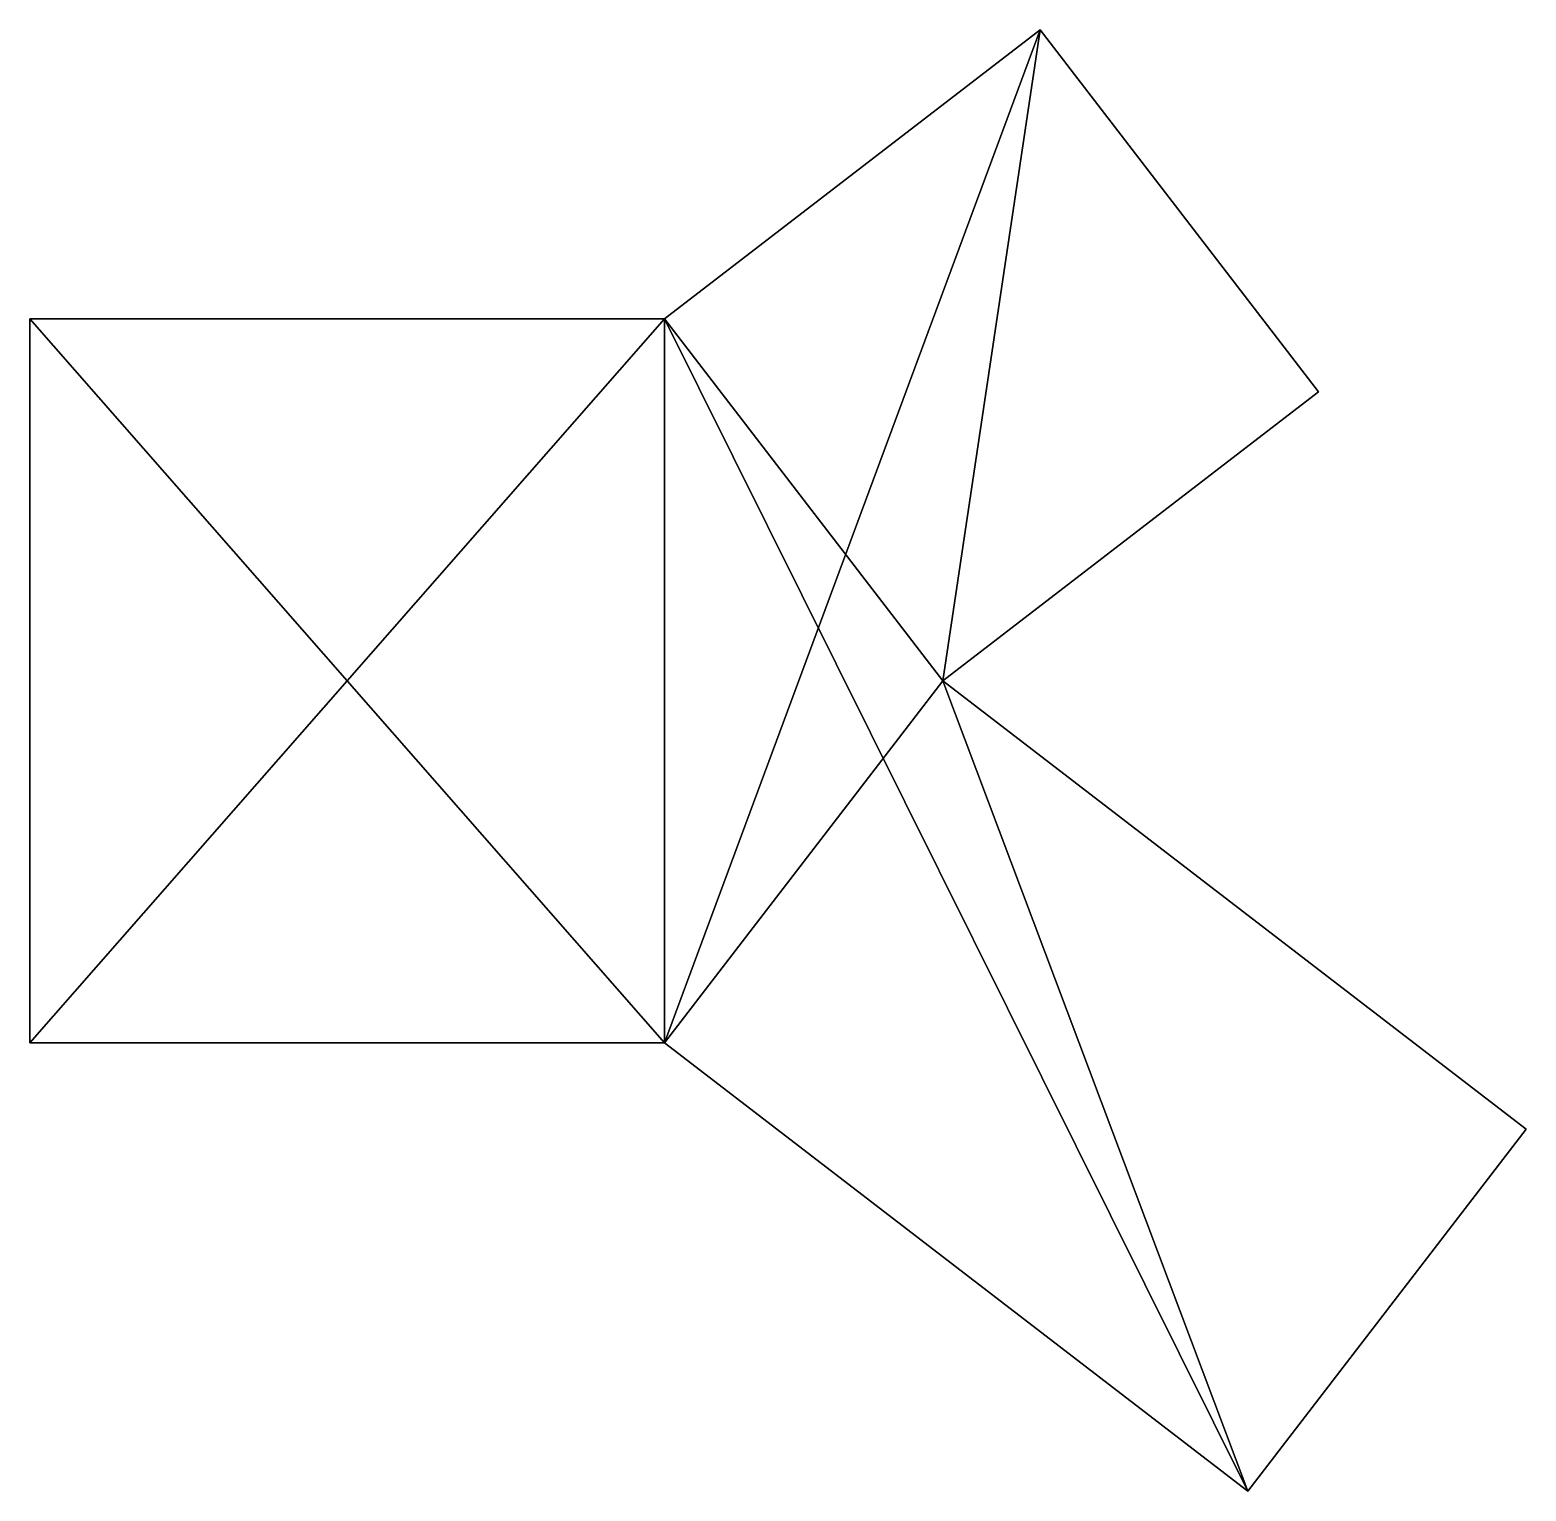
# Model space of a CAD drawing. Header units: metres. Extents: x 0 to 5.63, y -1.69 to 3.81.
import ezdxf

# ---------------------------------------------------------------- set-up
doc = ezdxf.new("R2010")
doc.units = ezdxf.units.M
doc.header["$LTSCALE"] = 0.0254
doc.layers.get('0').update_dxf_attribs({"color": 13, "true_color": 0xff5454})
for name, color, linetype, true_color in [('ceil', 134, 'Continuous', 0x009987), ('floor', 252, 'Continuous', 0x777799), ('wall', 36, 'Continuous', 0x664400)]:
    doc.layers.add(name, color=color, linetype=linetype, true_color=true_color)

msp = doc.modelspace()

# ---------------------------------------------------------------- linework, layer by layer
at = {"color": 0}
for p, q in [((2.3892, 2.7257), (3.8034, 3.8132)), ((2.3892, 2.7257, 1.3811), (3.8034, 3.8132, 1.3811)), ((2.3892, 2.7257, 1.3811), (3.8034, 3.8132, 1.3811)), ((2.3892, 2.7257), (3.8034, 3.8132)), ((4.8514, 2.4504), (3.8034, 3.8132)), ((4.8514, 2.4504, 1.3811), (3.8034, 3.8132, 1.3811)), ((4.8514, 2.4504, 1.3811), (3.8034, 3.8132, 1.3811)), ((4.8514, 2.4504), (3.8034, 3.8132)), ((3.8034, 3.8132), (3.8034, 3.8132, 1.3811)), ((3.8034, 3.8132), (3.8034, 3.8132, 1.3811)), ((0, 2.7257), (0, 0)), ((2.3892, 2.7257), (0, 2.7257)), ((2.3892, 2.7257, 1.3811), (0, 2.7257, 1.3811)), ((0, 2.7257, 1.3811), (0, 0, 1.3811)), ((0, 2.7257), (0, 0)), ((0, 2.7257, 1.3811), (0, 0, 1.3811)), ((0, 2.7257), (0, 2.7257, 1.3811)), ((2.3892, 2.7257), (0, 2.7257)), ((0, 2.7257), (0, 2.7257, 1.3811)), ((2.3892, 2.7257, 1.3811), (0, 2.7257, 1.3811)), ((2.3892, 2.7257), (2.3892, 2.7257, 1.3811)), ((2.3892, 2.7257), (2.3892, 2.7257, 1.3811)), ((3.4372, 1.3629), (4.8514, 2.4504)), ((3.4372, 1.3629, 1.3811), (4.8514, 2.4504, 1.3811)), ((3.4372, 1.3629), (4.8514, 2.4504)), ((3.4372, 1.3629, 1.3811), (4.8514, 2.4504, 1.3811)), ((4.8514, 2.4504, 1.3811), (4.8514, 2.4504)), ((4.8514, 2.4504, 1.3811), (4.8514, 2.4504)), ((3.4372, 1.3629), (5.6327, -0.3254)), ((3.4372, 1.3629, 1.3811), (5.6327, -0.3254, 1.3811)), ((3.4372, 1.3629, 1.3811), (3.4372, 1.3629)), ((3.4372, 1.3629, 1.3811), (3.4372, 1.3629)), ((3.4372, 1.3629, 1.3811), (5.6327, -0.3254, 1.3811)), ((3.4372, 1.3629), (5.6327, -0.3254)), ((0, 0), (2.3892, 0)), ((0, 0, 1.3811), (2.3892, 0, 1.3811)), ((0, 0), (2.3892, 0)), ((0, 0, 1.3811), (2.3892, 0, 1.3811)), ((0, 0), (0, 0, 1.3811)), ((0, 0), (0, 0, 1.3811)), ((2.3892, 0), (4.5847, -1.6883)), ((2.3892, 0, 1.3811), (4.5847, -1.6883, 1.3811)), ((2.3892, 0), (2.3892, 0, 1.3811)), ((2.3892, 0), (2.3892, 0, 1.3811)), ((2.3892, 0), (4.5847, -1.6883)), ((2.3892, 0, 1.3811), (4.5847, -1.6883, 1.3811)), ((4.5847, -1.6883), (5.6327, -0.3254)), ((4.5847, -1.6883, 1.3811), (5.6327, -0.3254, 1.3811)), ((4.5847, -1.6883), (5.6327, -0.3254)), ((4.5847, -1.6883, 1.3811), (5.6327, -0.3254, 1.3811)), ((5.6327, -0.3254, 1.3811), (5.6327, -0.3254)), ((5.6327, -0.3254, 1.3811), (5.6327, -0.3254)), ((4.5847, -1.6883), (4.5847, -1.6883, 1.3811)), ((4.5847, -1.6883), (4.5847, -1.6883, 1.3811))]:
    msp.add_line(p, q, dxfattribs=at)

# ---------------------------------------------------------------- meshes
at = {"layer": 'ceil', "color": 0}
mesh = msp.add_polyface(dxfattribs=at)
corners = [(2.3892, 0, 1.3811), (0, 2.7257, 1.3811), (0, 0, 1.3811), (2.3892, 2.7257, 1.3811), (4.5847, -1.6883, 1.3811), (3.4372, 1.3629, 1.3811), (5.6327, -0.3254, 1.3811), (3.8034, 3.8132, 1.3811), (4.8514, 2.4504, 1.3811)]
mesh.append_faces([[corners[k] for k in face] for face in [(0, 1, 2), (5, 4, 6), (7, 5, 8)]], dxfattribs={"vtx0": -1, "color": 0})
mesh.append_faces([[corners[k] for k in face] for face in [(1, 0, 3)]], dxfattribs={"vtx0": -1, "vtx1": -1, "color": 0})
mesh.append_faces([[corners[k] for k in face] for face in [(3, 4, 5)]], dxfattribs={"vtx0": -1, "vtx1": -1, "vtx2": -1, "color": 0})
mesh.append_faces([[corners[k] for k in face] for face in [(3, 0, 4), (5, 7, 3)]], dxfattribs={"vtx0": -1, "vtx2": -1, "color": 0})
at = {"layer": 'floor', "color": 0}
mesh = msp.add_polyface(dxfattribs=at)
corners = [(2.3892, 2.7257), (0, 0), (0, 2.7257), (2.3892, 0), (3.8034, 3.8132), (3.4372, 1.3629), (4.8514, 2.4504), (4.5847, -1.6883), (5.6327, -0.3254)]
mesh.append_faces([[corners[k] for k in face] for face in [(0, 1, 2), (5, 4, 6), (7, 5, 8)]], dxfattribs={"vtx0": -1, "color": 0})
mesh.append_faces([[corners[k] for k in face] for face in [(1, 0, 3)]], dxfattribs={"vtx0": -1, "vtx1": -1, "color": 0})
mesh.append_faces([[corners[k] for k in face] for face in [(3, 4, 5)]], dxfattribs={"vtx0": -1, "vtx1": -1, "vtx2": -1, "color": 0})
mesh.append_faces([[corners[k] for k in face] for face in [(3, 0, 4), (5, 7, 3)]], dxfattribs={"vtx0": -1, "vtx2": -1, "color": 0})
at = {"layer": 'wall', "color": 0}
mesh = msp.add_polyface(dxfattribs=at)
corners = [(2.3892, 2.7257, 1.3811), (3.8034, 3.8132), (2.3892, 2.7257), (3.8034, 3.8132, 1.3811)]
mesh.append_faces([[corners[k] for k in face] for face in [(0, 1, 2), (1, 0, 3)]], dxfattribs={"vtx0": -1, "color": 0})
mesh = msp.add_polyface(dxfattribs=at)
corners = [(3.8034, 3.8132), (4.8514, 2.4504, 1.3811), (4.8514, 2.4504), (3.8034, 3.8132, 1.3811)]
mesh.append_faces([[corners[k] for k in face] for face in [(0, 1, 2), (1, 0, 3)]], dxfattribs={"vtx0": -1, "color": 0})
mesh = msp.add_polyface(dxfattribs=at)
corners = [(0, 2.7257, 1.3811), (0, 0), (0, 0, 1.3811), (0, 2.7257)]
mesh.append_faces([[corners[k] for k in face] for face in [(0, 1, 2), (1, 0, 3)]], dxfattribs={"vtx0": -1, "color": 0})
mesh = msp.add_polyface(dxfattribs=at)
corners = [(0, 2.7257, 1.3811), (2.3892, 2.7257), (0, 2.7257), (2.3892, 2.7257, 1.3811)]
mesh.append_faces([[corners[k] for k in face] for face in [(0, 1, 2), (1, 0, 3)]], dxfattribs={"vtx0": -1, "color": 0})
mesh = msp.add_polyface(dxfattribs=at)
corners = [(4.8514, 2.4504, 1.3811), (3.4372, 1.3629), (4.8514, 2.4504), (3.4372, 1.3629, 1.3811)]
mesh.append_faces([[corners[k] for k in face] for face in [(0, 1, 2), (1, 0, 3)]], dxfattribs={"vtx0": -1, "color": 0})
mesh = msp.add_polyface(dxfattribs=at)
corners = [(3.4372, 1.3629, 1.3811), (5.6327, -0.3254), (3.4372, 1.3629), (5.6327, -0.3254, 1.3811)]
mesh.append_faces([[corners[k] for k in face] for face in [(0, 1, 2), (1, 0, 3)]], dxfattribs={"vtx0": -1, "color": 0})
mesh = msp.add_polyface(dxfattribs=at)
corners = [(2.3892, 0, 1.3811), (0, 0), (2.3892, 0), (0, 0, 1.3811)]
mesh.append_faces([[corners[k] for k in face] for face in [(0, 1, 2), (1, 0, 3)]], dxfattribs={"vtx0": -1, "color": 0})
mesh = msp.add_polyface(dxfattribs=at)
corners = [(4.5847, -1.6883, 1.3811), (2.3892, 0), (4.5847, -1.6883), (2.3892, 0, 1.3811)]
mesh.append_faces([[corners[k] for k in face] for face in [(0, 1, 2), (1, 0, 3)]], dxfattribs={"vtx0": -1, "color": 0})
mesh = msp.add_polyface(dxfattribs=at)
corners = [(5.6327, -0.3254), (4.5847, -1.6883, 1.3811), (4.5847, -1.6883), (5.6327, -0.3254, 1.3811)]
mesh.append_faces([[corners[k] for k in face] for face in [(0, 1, 2), (1, 0, 3)]], dxfattribs={"vtx0": -1, "color": 0})

doc.saveas('drawing.dxf')
